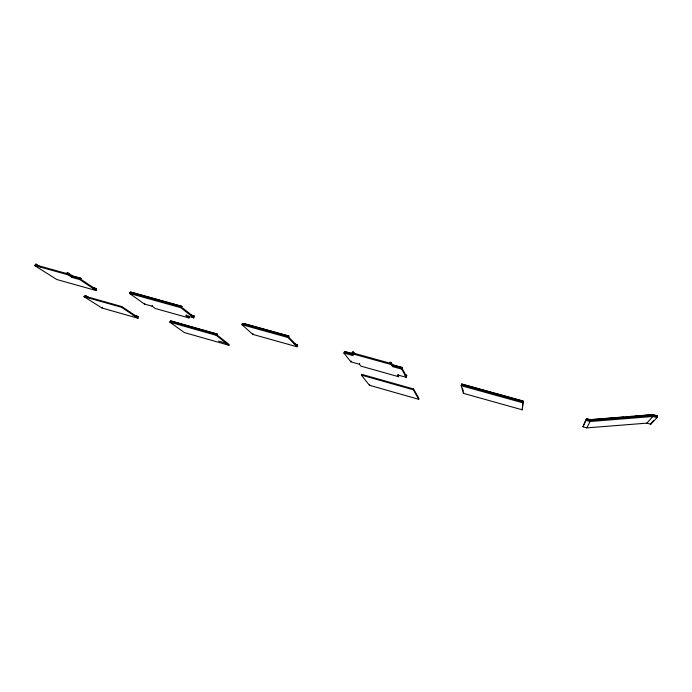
<?xml version="1.0" encoding="UTF-8"?>
<svg xmlns="http://www.w3.org/2000/svg" width="692" height="692" viewBox="0 0 692 692"><rect width="100%" height="100%" fill="white"/><g stroke="black" fill="none" stroke-linecap="round" stroke-linejoin="round"><path stroke-width="1.04" d="M522.261 409.82L523.143 401.049L461.78 384.008L461.183 385.669L463.415 393.35L522.261 409.82L523.143 401.049M297.197 344.685L297.041 346.77L252.805 334.392L241.966 324.704L242.261 323.839L243.679 323.458L288.72 335.957L288.642 337.047L296.92 345.524L297.197 344.685L294.074 343.812M657.296 416.653L657.4 415.84L652.876 414.612L590.146 419.646L586.496 418.634L582.932 426.808L586.781 427.881L646.812 423.141L650.774 424.231L657.045 417.622L657.296 416.653L652.963 415.468L590.155 420.502L586.314 419.438L586.496 418.634M404.725 374.727L406.645 375.254L406.308 377.365L397.545 374.908L398.627 376.707L398.272 374.735M650.774 424.231L651.016 423.305M657.002 416.965L657.4 415.84M582.932 426.808L586.159 419.741M461.564 385.107L461.78 384.008M463.415 393.35L463.675 392.459M418.738 399.319L418.971 398.549L413.6 388.982L361.639 374.311L361.388 375.107L369.442 385.28L418.738 399.319L413.349 389.804L361.388 375.107M413.349 389.804L413.6 388.982M406.308 377.365L401.645 369.104L402.312 367.495L392.252 364.701L390.919 362.487L390.028 362.236L389.743 363.144L353.327 353.041L353.612 352.142L352.738 351.899L351.242 353.448L352.825 355.532L353.102 354.641M402.312 367.495L402.138 368.594L406.377 376.128L406.645 375.254M401.645 369.104L392.502 366.57L392.252 364.701M392.502 366.57L390.919 362.487M369.442 385.28L369.675 384.518M398.627 376.707L360.861 366.12L359.433 364.243L359.702 363.378M344.529 352.583L344.659 351.493L343.915 353.058L350.879 361.847L359.433 364.243M350.879 361.847L351.147 360.99M297.041 346.77L287.924 337.48L288.72 335.957M252.805 334.392L253.082 333.561M228.922 345.265L229.173 344.538L216.916 334.928L216.942 333.977L170.647 320.898L169.834 322.187L184.392 332.575L228.922 345.265L216.163 335.3L169.834 322.187M216.163 335.3L216.942 333.977M191.719 316.106L193.596 316.633L193.881 315.82L191.061 315.033M186.356 314.895L186.07 315.708L193.881 317.896L193.881 315.82M193.596 316.633L181.745 307.334L181.737 306.253L130.546 292.041L129.888 292.612L129.586 293.443L144.438 304.056L152.076 306.193L155.233 308.476L188.959 317.931L188.726 316.097M193.881 317.896L180.828 307.698L181.737 306.253M144.438 304.056L144.732 303.252M152.076 306.193L152.361 305.388M137.959 316.46L137.699 317.17L121.775 306.556L85.661 296.358L85.938 295.622L84.286 295.968L84.017 296.695L101.94 308.001L138.028 318.277L137.959 316.46L132.838 315.007M138.028 318.277L121.507 307.3L121.775 306.556M101.94 308.001L102.2 307.3M93.844 288.746L95.911 289.317L96.197 288.529L92.071 287.379M95.911 289.317L80.877 279.3L80.8 278.236L72.375 275.892L67.963 272.977L67.21 272.769L66.908 273.591L36.416 265.131L36.728 264.318L35.993 264.119L34.6 265.52L56.77 279.507L96.344 290.588L96.197 288.529M71.717 276.757L72.02 275.944L67.21 272.769M96.344 290.588L79.796 279.603L72.141 277.466L72.375 275.892M79.796 279.603L80.8 278.236M72.141 277.466L68.136 274.836L67.963 272.977M586.781 427.881L590.086 421.514L652.902 416.489L657.045 417.622M646.812 423.141L652.902 416.489M651.284 423.011L653.43 420.745M591.132 419.715L615.56 417.752M617.688 417.579L624.054 417.068M626.182 416.895L632.557 416.385M634.676 416.212L652.876 414.612L652.963 415.468M653.637 415.01L657.253 415.996M344.659 351.493L351.519 353.396M34.6 265.52L68.136 274.836M72.02 275.944L81.18 278.487M182.039 306.495L130.546 292.041M244.743 323.908L288.936 336.174M344.815 351.692L391.3 364.572M391.482 364.649L402.424 367.686M461.832 384.19L522.097 400.919M586.427 418.781L590.077 419.793M80.099 278.781L72.444 276.653L68.447 274.015M129.888 292.612L181.122 306.85M242.261 323.839L288.209 336.606M344.201 352.167L352.116 354.365M401.922 368.205L392.788 365.661L391.585 363.655M461.452 384.743L522.884 401.81M129.586 293.443L180.828 307.698M241.966 324.704L287.924 337.48M343.915 353.058L352.825 355.532M461.183 385.669L522.616 402.753M586.046 420.39L590.086 421.514M91.439 287.336L96.551 288.763M190.326 314.964L194.158 316.036M294.29 344.01L297.387 344.884M404.811 374.891L406.74 375.436M217.184 334.167L170.647 320.898M84.017 296.695L121.507 307.3M170.094 321.434L216.432 334.539M134.196 315.5L138.244 316.651M218.594 341.078L226.405 343.301M35.993 264.119L40.517 266.991M85.263 295.432L89.553 297.923M186.07 315.708L188.959 317.931M187.791 316.01L189.236 317.126M352.738 351.899L354.46 354.209M353.612 352.142L354.858 353.82M390.028 362.236L390.997 363.845M462.429 388.117L463.294 391.118M590.146 419.646L590.155 420.502"/></g></svg>
